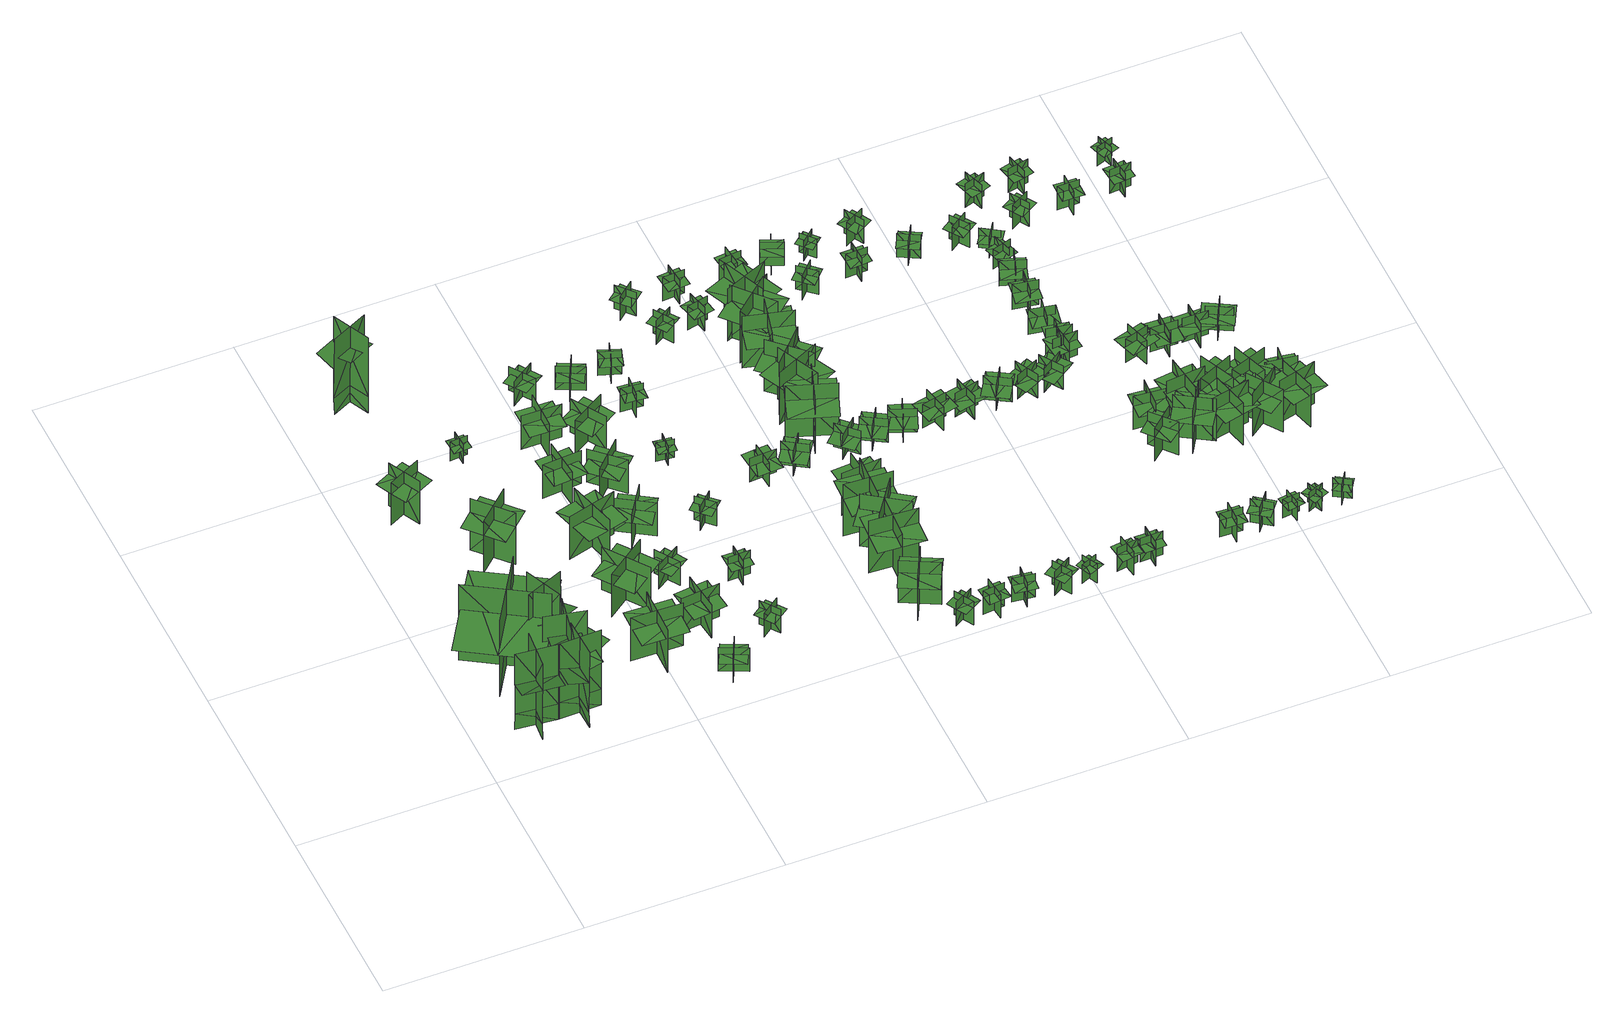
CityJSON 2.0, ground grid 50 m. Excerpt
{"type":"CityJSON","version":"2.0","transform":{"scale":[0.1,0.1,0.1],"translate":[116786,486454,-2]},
"CityObjects":{
"tree1":{"type":"SolitaryVegetationObject","geometry":[{"type":"MultiSurface","lod":"1","boundaries":[[[0,1,2]],[[0,2,3]],[[4,5,6]],[[4,6,7]],[[8,9,5]],[[8,5,4]],[[10,11,1]],[[10,1,0]],[[12,13,14]],[[12,14,15]],[[16,17,18]],[[16,18,19]]]}]},
"tree2":{"type":"SolitaryVegetationObject","geometry":[{"type":"MultiSurface","lod":"1","boundaries":[[[20,21,22]],[[20,22,23]],[[24,25,26]],[[24,26,27]],[[28,29,30]],[[28,30,31]],[[28,31,32]],[[28,32,33]]]}]},
"tree3":{"type":"SolitaryVegetationObject","geometry":[{"type":"MultiSurface","lod":"1","boundaries":[[[34,35,36]],[[34,36,37]],[[38,39,40]],[[38,40,41]],[[42,43,39]],[[42,39,38]],[[44,45,35]],[[44,35,34]],[[46,47,48]],[[46,48,49]],[[50,51,52]],[[50,52,53]]]}]},
"tree4":{"type":"SolitaryVegetationObject","geometry":[{"type":"MultiSurface","lod":"1","boundaries":[[[54,55,56]],[[54,56,57]],[[58,59,60]],[[58,60,61]],[[62,63,59]],[[62,59,58]],[[64,65,55]],[[64,55,54]],[[66,67,68]],[[66,68,69]],[[70,71,72]],[[70,72,73]]]}]},
"tree5":{"type":"SolitaryVegetationObject","geometry":[{"type":"MultiSurface","lod":"1","boundaries":[[[74,75,76]],[[74,76,77]],[[78,79,80]],[[78,80,81]],[[82,83,79]],[[82,79,78]],[[84,85,75]],[[84,75,74]],[[86,87,88]],[[86,88,89]],[[90,91,92]],[[90,92,93]]]}]},
"tree6":{"type":"SolitaryVegetationObject","geometry":[{"type":"MultiSurface","lod":"1","boundaries":[[[94,95,96]],[[94,96,97]],[[98,99,100]],[[98,100,101]],[[102,103,104]],[[102,104,105]],[[102,105,106]],[[102,106,107]]]}]},
"tree7":{"type":"SolitaryVegetationObject","geometry":[{"type":"MultiSurface","lod":"1","boundaries":[[[108,109,110]],[[108,110,111]],[[112,113,114]],[[112,114,115]],[[116,117,118]],[[116,118,119]],[[116,119,120]],[[116,120,121]]]}]},
"tree8":{"type":"SolitaryVegetationObject","geometry":[{"type":"MultiSurface","lod":"1","boundaries":[[[122,123,124]],[[122,124,125]],[[126,127,128]],[[126,128,129]],[[130,131,132]],[[130,132,133]],[[130,133,134]],[[130,134,135]]]}]},
"tree9":{"type":"SolitaryVegetationObject","geometry":[{"type":"MultiSurface","lod":"1","boundaries":[[[136,137,138]],[[136,138,139]],[[140,141,142]],[[140,142,143]],[[144,145,141]],[[144,141,140]],[[146,147,137]],[[146,137,136]],[[148,149,150]],[[148,150,151]],[[152,153,154]],[[152,154,155]]]}]},
"tree10":{"type":"SolitaryVegetationObject","geometry":[{"type":"MultiSurface","lod":"1","boundaries":[[[156,157,158]],[[156,158,159]],[[160,161,162]],[[160,162,163]],[[164,165,166]],[[164,166,167]],[[164,167,168]],[[164,168,169]]]}]},
"tree11":{"type":"SolitaryVegetationObject","geometry":[{"type":"MultiSurface","lod":"1","boundaries":[[[170,171,172]],[[170,172,173]],[[174,175,176]],[[174,176,177]],[[178,179,180]],[[178,180,181]],[[178,181,182]],[[178,182,183]]]}]},
"tree12":{"type":"SolitaryVegetationObject","geometry":[{"type":"MultiSurface","lod":"1","boundaries":[[[184,185,186]],[[184,186,187]],[[188,189,190]],[[188,190,191]],[[192,193,194]],[[192,194,195]],[[192,195,196]],[[192,196,197]]]}]},
"tree13":{"type":"SolitaryVegetationObject","geometry":[{"type":"MultiSurface","lod":"1","boundaries":[[[198,199,200]],[[198,200,201]],[[202,203,204]],[[202,204,205]],[[206,207,208]],[[206,208,209]],[[206,209,210]],[[206,210,211]]]}]},
"tree14":{"type":"SolitaryVegetationObject","geometry":[{"type":"MultiSurface","lod":"1","boundaries":[[[212,213,214]],[[212,214,215]],[[216,217,218]],[[216,218,219]],[[220,221,222]],[[220,222,223]],[[220,223,224]],[[220,224,225]]]}]},
"tree15":{"type":"SolitaryVegetationObject","geometry":[{"type":"MultiSurface","lod":"1","boundaries":[[[226,227,228]],[[226,228,229]],[[230,231,232]],[[230,232,233]],[[234,235,236]],[[234,236,237]],[[234,237,238]],[[234,238,239]]]}]},
"tree16":{"type":"SolitaryVegetationObject","geometry":[{"type":"MultiSurface","lod":"1","boundaries":[[[240,241,242]],[[240,242,243]],[[244,245,246]],[[244,246,247]],[[248,249,250]],[[248,250,251]],[[248,251,252]],[[248,252,253]]]}]},
"tree17":{"type":"SolitaryVegetationObject","geometry":[{"type":"MultiSurface","lod":"1","boundaries":[[[254,255,256]],[[254,256,257]],[[258,259,260]],[[258,260,261]],[[262,263,264]],[[262,264,265]],[[262,265,266]],[[262,266,267]]]}]},
"tree18":{"type":"SolitaryVegetationObject","geometry":[{"type":"MultiSurface","lod":"1","boundaries":[[[268,269,270]],[[268,270,271]],[[272,273,274]],[[272,274,275]],[[276,277,278]],[[276,278,279]],[[276,279,280]],[[276,280,281]]]}]},
"tree19":{"type":"SolitaryVegetationObject","geometry":[{"type":"MultiSurface","lod":"1","boundaries":[[[282,283,284]],[[282,284,285]],[[286,287,288]],[[286,288,289]],[[290,291,292]],[[290,292,293]],[[290,293,294]],[[290,294,295]]]}]},
"tree20":{"type":"SolitaryVegetationObject","geometry":[{"type":"MultiSurface","lod":"1","boundaries":[[[296,297,298]],[[296,298,299]],[[300,301,302]],[[300,302,303]],[[304,305,306]],[[304,306,307]],[[304,307,308]],[[304,308,309]]]}]},
"tree21":{"type":"SolitaryVegetationObject","geometry":[{"type":"MultiSurface","lod":"1","boundaries":[[[310,311,312]],[[310,312,313]],[[314,315,316]],[[314,316,317]],[[318,319,320]],[[318,320,321]],[[318,321,322]],[[318,322,323]]]}]},
"tree22":{"type":"SolitaryVegetationObject","geometry":[{"type":"MultiSurface","lod":"1","boundaries":[[[324,325,326]],[[324,326,327]],[[328,329,330]],[[328,330,331]],[[332,333,334]],[[332,334,335]],[[332,335,336]],[[332,336,337]]]}]},
"tree23":{"type":"SolitaryVegetationObject","geometry":[{"type":"MultiSurface","lod":"1","boundaries":[[[338,339,340]],[[338,340,341]],[[342,343,344]],[[342,344,345]],[[346,347,348]],[[346,348,349]],[[346,349,350]],[[346,350,351]]]}]},
"tree24":{"type":"SolitaryVegetationObject","geometry":[{"type":"MultiSurface","lod":"1","boundaries":[[[352,353,354]],[[352,354,355]],[[356,357,358]],[[356,358,359]],[[360,361,362]],[[360,362,363]],[[360,363,364]],[[360,364,365]]]}]},
"tree25":{"type":"SolitaryVegetationObject","geometry":[{"type":"MultiSurface","lod":"1","boundaries":[[[366,367,368]],[[366,368,369]],[[370,371,372]],[[370,372,373]],[[374,375,376]],[[374,376,377]],[[374,377,378]],[[374,378,379]]]}]},
"tree26":{"type":"SolitaryVegetationObject","geometry":[{"type":"MultiSurface","lod":"1","boundaries":[[[380,381,382]],[[380,382,383]],[[384,385,386]],[[384,386,387]],[[388,389,390]],[[388,390,391]],[[388,391,392]],[[388,392,393]]]}]},
"tree27":{"type":"SolitaryVegetationObject","geometry":[{"type":"MultiSurface","lod":"1","boundaries":[[[394,395,396]],[[394,396,397]],[[398,399,400]],[[398,400,401]],[[402,403,404]],[[402,404,405]],[[402,405,406]],[[402,406,407]]]}]},
"tree28":{"type":"SolitaryVegetationObject","geometry":[{"type":"MultiSurface","lod":"1","boundaries":[[[408,409,410]],[[408,410,411]],[[412,413,414]],[[412,414,415]],[[416,417,418]],[[416,418,419]],[[416,419,420]],[[416,420,421]]]}]},
"tree29":{"type":"SolitaryVegetationObject","geometry":[{"type":"MultiSurface","lod":"1","boundaries":[[[422,423,424]],[[422,424,425]],[[426,427,428]],[[426,428,429]],[[430,431,432]],[[430,432,433]],[[430,433,434]],[[430,434,435]]]}]},
"tree30":{"type":"SolitaryVegetationObject","geometry":[{"type":"MultiSurface","lod":"1","boundaries":[[[436,437,438]],[[436,438,439]],[[440,441,442]],[[440,442,443]],[[444,445,446]],[[444,446,447]],[[444,447,448]],[[444,448,449]]]}]},
"tree31":{"type":"SolitaryVegetationObject","geometry":[{"type":"MultiSurface","lod":"1","boundaries":[[[450,451,452]],[[450,452,453]],[[454,455,456]],[[454,456,457]],[[458,459,460]],[[458,460,461]],[[458,461,462]],[[458,462,463]]]}]},
"tree32":{"type":"SolitaryVegetationObject","geometry":[{"type":"MultiSurface","lod":"1","boundaries":[[[464,465,466]],[[464,466,467]],[[468,469,470]],[[468,470,471]],[[472,473,474]],[[472,474,475]],[[472,475,476]],[[472,476,477]]]}]},
"tree33":{"type":"SolitaryVegetationObject","geometry":[{"type":"MultiSurface","lod":"1","boundaries":[[[478,479,480]],[[478,480,481]],[[482,483,484]],[[482,484,485]],[[486,487,488]],[[486,488,489]],[[486,489,490]],[[486,490,491]]]}]},
"tree34":{"type":"SolitaryVegetationObject","geometry":[{"type":"MultiSurface","lod":"1","boundaries":[[[492,493,494]],[[492,494,495]],[[496,497,498]],[[496,498,499]],[[500,501,502]],[[500,502,503]],[[500,503,504]],[[500,504,505]]]}]},
"tree35":{"type":"SolitaryVegetationObject","geometry":[{"type":"MultiSurface","lod":"1","boundaries":[[[506,507,508]],[[506,508,509]],[[510,511,512]],[[510,512,513]],[[514,515,516]],[[514,516,517]],[[514,517,518]],[[514,518,519]]]}]},
"tree36":{"type":"SolitaryVegetationObject","geometry":[{"type":"MultiSurface","lod":"1","boundaries":[[[520,521,522]],[[520,522,523]],[[524,525,526]],[[524,526,527]],[[528,529,530]],[[528,530,531]],[[528,531,532]],[[528,532,533]]]}]},
"tree37":{"type":"SolitaryVegetationObject","geometry":[{"type":"MultiSurface","lod":"1","boundaries":[[[534,535,536]],[[534,536,537]],[[538,539,540]],[[538,540,541]],[[542,543,544]],[[542,544,545]],[[542,545,546]],[[542,546,547]]]}]},
"tree38":{"type":"SolitaryVegetationObject","geometry":[{"type":"MultiSurface","lod":"1","boundaries":[[[548,549,550]],[[548,550,551]],[[552,553,554]],[[552,554,555]],[[556,557,558]],[[556,558,559]],[[556,559,560]],[[556,560,561]]]}]},
"tree39":{"type":"SolitaryVegetationObject","geometry":[{"type":"MultiSurface","lod":"1","boundaries":[[[562,563,564]],[[562,564,565]],[[566,567,568]],[[566,568,569]],[[570,571,572]],[[570,572,573]],[[570,573,574]],[[570,574,575]]]}]},
"tree40":{"type":"SolitaryVegetationObject","geometry":[{"type":"MultiSurface","lod":"1","boundaries":[[[576,577,578]],[[576,578,579]],[[580,581,582]],[[580,582,583]],[[584,585,586]],[[584,586,587]],[[584,587,588]],[[584,588,589]]]}]},
"tree41":{"type":"SolitaryVegetationObject","geometry":[{"type":"MultiSurface","lod":"1","boundaries":[[[590,591,592]],[[590,592,593]],[[594,595,596]],[[594,596,597]],[[598,599,600]],[[598,600,601]],[[598,601,602]],[[598,602,603]]]}]},
"tree42":{"type":"SolitaryVegetationObject","geometry":[{"type":"MultiSurface","lod":"1","boundaries":[[[604,605,606]],[[604,606,607]],[[608,609,610]],[[608,610,611]],[[612,613,614]],[[612,614,615]],[[612,615,616]],[[612,616,617]]]}]},
"tree43":{"type":"SolitaryVegetationObject","geometry":[{"type":"MultiSurface","lod":"1","boundaries":[[[618,619,620]],[[618,620,621]],[[622,623,624]],[[622,624,625]],[[626,627,628]],[[626,628,629]],[[626,629,630]],[[626,630,631]]]}]},
"tree44":{"type":"SolitaryVegetationObject","geometry":[{"type":"MultiSurface","lod":"1","boundaries":[[[632,633,634]],[[632,634,635]],[[636,637,638]],[[636,638,639]],[[640,641,642]],[[640,642,643]],[[640,643,644]],[[640,644,645]]]}]},
"tree45":{"type":"SolitaryVegetationObject","geometry":[{"type":"MultiSurface","lod":"1","boundaries":[[[646,647,648]],[[646,648,649]],[[650,651,652]],[[650,652,653]],[[654,655,656]],[[654,656,657]],[[654,657,658]],[[654,658,659]]]}]},
"tree46":{"type":"SolitaryVegetationObject","geometry":[{"type":"MultiSurface","lod":"1","boundaries":[[[660,661,662]],[[660,662,663]],[[664,665,666]],[[664,666,667]],[[668,669,670]],[[668,670,671]],[[668,671,672]],[[668,672,673]]]}]},
"tree47":{"type":"SolitaryVegetationObject","geometry":[{"type":"MultiSurface","lod":"1","boundaries":[[[674,675,676]],[[674,676,677]],[[678,679,680]],[[678,680,681]],[[682,683,684]],[[682,684,685]],[[682,685,686]],[[682,686,687]]]}]},
"tree48":{"type":"SolitaryVegetationObject","geometry":[{"type":"MultiSurface","lod":"1","boundaries":[[[688,689,690]],[[688,690,691]],[[692,693,694]],[[692,694,695]],[[696,697,698]],[[696,698,699]],[[696,699,700]],[[696,700,701]]]}]},
"tree49":{"type":"SolitaryVegetationObject","geometry":[{"type":"MultiSurface","lod":"1","boundaries":[[[702,703,704]],[[702,704,705]],[[706,707,708]],[[706,708,709]],[[710,711,712]],[[710,712,713]],[[710,713,714]],[[710,714,715]]]}]},
"tree50":{"type":"SolitaryVegetationObject","geometry":[{"type":"MultiSurface","lod":"1","boundaries":[[[716,717,718]],[[716,718,719]],[[720,721,722]],[[720,722,723]],[[724,725,726]],[[724,726,727]],[[724,727,728]],[[724,728,729]]]}]},
"tree51":{"type":"SolitaryVegetationObject","geometry":[{"type":"MultiSurface","lod":"1","boundaries":[[[730,731,732]],[[730,732,733]],[[734,735,736]],[[734,736,737]],[[738,739,740]],[[738,740,741]],[[738,741,742]],[[738,742,743]]]}]},
"tree52":{"type":"SolitaryVegetationObject","geometry":[{"type":"MultiSurface","lod":"1","boundaries":[[[744,745,746]],[[744,746,747]],[[748,749,750]],[[748,750,751]],[[752,753,754]],[[752,754,755]],[[752,755,756]],[[752,756,757]]]}]},
"tree53":{"type":"SolitaryVegetationObject","geometry":[{"type":"MultiSurface","lod":"1","boundaries":[[[758,759,760]],[[758,760,761]],[[762,763,764]],[[762,764,765]],[[766,767,768]],[[766,768,769]],[[766,769,770]],[[766,770,771]]]}]},
"tree54":{"type":"SolitaryVegetationObject","geometry":[{"type":"MultiSurface","lod":"1","boundaries":[[[772,773,774]],[[772,774,775]],[[776,777,778]],[[776,778,779]],[[780,781,782]],[[780,782,783]],[[780,783,784]],[[780,784,785]]]}]},
"tree55":{"type":"SolitaryVegetationObject","geometry":[{"type":"MultiSurface","lod":"1","boundaries":[[[786,787,788]],[[786,788,789]],[[790,791,792]],[[790,792,793]],[[794,795,796]],[[794,796,797]],[[794,797,798]],[[794,798,799]]]}]},
"tree56":{"type":"SolitaryVegetationObject","geometry":[{"type":"MultiSurface","lod":"1","boundaries":[[[800,801,802]],[[800,802,803]],[[804,805,806]],[[804,806,807]],[[808,809,810]],[[808,810,811]],[[808,811,812]],[[808,812,813]]]}]},
"tree57":{"type":"SolitaryVegetationObject","geometry":[{"type":"MultiSurface","lod":"1","boundaries":[[[814,815,816]],[[814,816,817]],[[818,819,820]],[[818,820,821]],[[822,823,824]],[[822,824,825]],[[822,825,826]],[[822,826,827]]]}]},
"tree58":{"type":"SolitaryVegetationObject","geometry":[{"type":"MultiSurface","lod":"1","boundaries":[[[828,829,830]],[[828,830,831]],[[832,833,834]],[[832,834,835]],[[836,837,838]],[[836,838,839]],[[836,839,840]],[[836,840,841]]]}]},
"tree59":{"type":"SolitaryVegetationObject","geometry":[{"type":"MultiSurface","lod":"1","boundaries":[[[842,843,844]],[[842,844,845]],[[846,847,848]],[[846,848,849]],[[850,851,852]],[[850,852,853]],[[850,853,854]],[[850,854,855]]]}]},
"tree60":{"type":"SolitaryVegetationObject","geometry":[{"type":"MultiSurface","lod":"1","boundaries":[[[856,857,858]],[[856,858,859]],[[860,861,862]],[[860,862,863]],[[864,865,866]],[[864,866,867]],[[864,867,868]],[[864,868,869]]]}]},
"tree61":{"type":"SolitaryVegetationObject","geometry":[{"type":"MultiSurface","lod":"1","boundaries":[[[870,871,872]],[[870,872,873]],[[874,875,876]],[[874,876,877]],[[878,879,880]],[[878,880,881]],[[878,881,882]],[[878,882,883]]]}]},
"tree62":{"type":"SolitaryVegetationObject","geometry":[{"type":"MultiSurface","lod":"1","boundaries":[[[884,885,886]],[[884,886,887]],[[888,889,890]],[[888,890,891]],[[892,893,894]],[[892,894,895]],[[892,895,896]],[[892,896,897]]]}]},
"tree63":{"type":"SolitaryVegetationObject","geometry":[{"type":"MultiSurface","lod":"1","boundaries":[[[898,899,900]],[[898,900,901]],[[902,903,904]],[[902,904,905]],[[906,907,908]],[[906,908,909]],[[906,909,910]],[[906,910,911]]]}]},
"tree64":{"type":"SolitaryVegetationObject","geometry":[{"type":"MultiSurface","lod":"1","boundaries":[[[912,913,914]],[[912,914,915]],[[916,917,918]],[[916,918,919]],[[920,921,922]],[[920,922,923]],[[920,923,924]],[[920,924,925]]]}]},
"tree65":{"type":"SolitaryVegetationObject","geometry":[{"type":"MultiSurface","lod":"1","boundaries":[[[926,927,928]],[[926,928,929]],[[930,931,932]],[[930,932,933]],[[934,935,936]],[[934,936,937]],[[934,937,938]],[[934,938,939]]]}]},
"tree66":{"type":"SolitaryVegetationObject","geometry":[{"type":"MultiSurface","lod":"1","boundaries":[[[940,941,942]],[[940,942,943]],[[944,945,946]],[[944,946,947]],[[948,949,950]],[[948,950,951]],[[948,951,952]],[[948,952,953]]]}]},
"tree67":{"type":"SolitaryVegetationObject","geometry":[{"type":"MultiSurface","lod":"1","boundaries":[[[954,955,956]],[[954,956,957]],[[958,959,960]],[[958,960,961]],[[962,963,964]],[[962,964,965]],[[962,965,966]],[[962,966,967]]]}]},
"tree68":{"type":"SolitaryVegetationObject","geometry":[{"type":"MultiSurface","lod":"1","boundaries":[[[968,969,970]],[[968,970,971]],[[972,973,974]],[[972,974,975]],[[976,977,978]],[[976,978,979]],[[976,979,980]],[[976,980,981]]]}]},
"tree69":{"type":"SolitaryVegetationObject","geometry":[{"type":"MultiSurface","lod":"1","boundaries":[[[982,983,984]],[[982,984,985]],[[986,987,988]],[[986,988,989]],[[990,991,992]],[[990,992,993]],[[990,993,994]],[[990,994,995]]]}]},
"tree70":{"type":"SolitaryVegetationObject","geometry":[{"type":"MultiSurface","lod":"1","boundaries":[[[996,997,998]],[[996,998,999]],[[1000,1001,1002]],[[1000,1002,1003]],[[1004,1005,1006]],[[1004,1006,1007]],[[1004,1007,1008]],[[1004,1008,1009]]]}]},
"tree71":{"type":"SolitaryVegetationObject","geometry":[{"type":"MultiSurface","lod":"1","boundaries":[[[1010,1011,1012]],[[1010,1012,1013]],[[1014,1015,1016]],[[1014,1016,1017]],[[1018,1019,1020]],[[1018,1020,1021]],[[1018,1021,1022]],[[1018,1022,1023]]]}]},
"tree72":{"type":"SolitaryVegetationObject","geometry":[{"type":"MultiSurface","lod":"1","boundaries":[[[1024,1025,1026]],[[1024,1026,1027]],[[1028,1029,1030]],[[1028,1030,1031]],[[1032,1033,1034]],[[1032,1034,1035]],[[1032,1035,1036]],[[1032,1036,1037]]]}]},
"tree73":{"type":"SolitaryVegetationObject","geometry":[{"type":"MultiSurface","lod":"1","boundaries":[[[1038,1039,1040]],[[1038,1040,1041]],[[1042,1043,1044]],[[1042,1044,1045]],[[1046,1047,1048]],[[1046,1048,1049]],[[1046,1049,1050]],[[1046,1050,1051]]]}]},
"tree74":{"type":"SolitaryVegetationObject","geometry":[{"type":"MultiSurface","lod":"1","boundaries":[[[1052,1053,1054]],[[1052,1054,1055]],[[1056,1057,1058]],[[1056,1058,1059]],[[1060,1061,1062]],[[1060,1062,1063]],[[1060,1063,1064]],[[1060,1064,1065]]]}]},
"tree75":{"type":"SolitaryVegetationObject","geometry":[{"type":"MultiSurface","lod":"1","boundaries":[[[1066,1067,1068]],[[1066,1068,1069]],[[1070,1071,1072]],[[1070,1072,1073]],[[1074,1075,1076]],[[1074,1076,1077]],[[1074,1077,1078]],[[1074,1078,1079]]]}]},
"tree76":{"type":"SolitaryVegetationObject","geometry":[{"type":"MultiSurface","lod":"1","boundaries":[[[1080,1081,1082]],[[1080,1082,1083]],[[1084,1085,1086]],[[1084,1086,1087]],[[1088,1089,1090]],[[1088,1090,1091]],[[1088,1091,1092]],[[1088,1092,1093]]]}]},
"tree77":{"type":"SolitaryVegetationObject","geometry":[{"type":"MultiSurface","lod":"1","boundaries":[[[1094,1095,1096]],[[1094,1096,1097]],[[1098,1099,1100]],[[1098,1100,1101]],[[1102,1103,1104]],[[1102,1104,1105]],[[1102,1105,1106]],[[1102,1106,1107]]]}]},
"tree78":{"type":"SolitaryVegetationObject","geometry":[{"type":"MultiSurface","lod":"1","boundaries":[[[1108,1109,1110]],[[1108,1110,1111]],[[1112,1113,1114]],[[1112,1114,1115]],[[1116,1117,1118]],[[1116,1118,1119]],[[1116,1119,1120]],[[1116,1120,1121]]]}]},
"tree79":{"type":"SolitaryVegetationObject","geometry":[{"type":"MultiSurface","lod":"1","boundaries":[[[1122,1123,1124]],[[1122,1124,1125]],[[1126,1127,1128]],[[1126,1128,1129]],[[1130,1131,1132]],[[1130,1132,1133]],[[1130,1133,1134]],[[1130,1134,1135]]]}]},
"tree80":{"type":"SolitaryVegetationObject","geometry":[{"type":"MultiSurface","lod":"1","boundaries":[[[1136,1137,1138]],[[1136,1138,1139]],[[1140,1141,1142]],[[1140,1142,1143]],[[1144,1145,1146]],[[1144,1146,1147]],[[1144,1147,1148]],[[1144,1148,1149]]]}]},
"tree81":{"type":"SolitaryVegetationObject","geometry":[{"type":"MultiSurface","lod":"1","boundaries":[[[1150,1151,1152]],[[1150,1152,1153]],[[1154,1155,1156]],[[1154,1156,1157]],[[1158,1159,1160]],[[1158,1160,1161]],[[1158,1161,1162]],[[1158,1162,1163]]]}]},
"tree82":{"type":"SolitaryVegetationObject","geometry":[{"type":"MultiSurface","lod":"1","boundaries":[[[1164,1165,1166]],[[1164,1166,1167]],[[1168,1169,1170]],[[1168,1170,1171]],[[1172,1173,1174]],[[1172,1174,1175]],[[1172,1175,1176]],[[1172,1176,1177]]]}]},
"tree83":{"type":"SolitaryVegetationObject","geometry":[{"type":"MultiSurface","lod":"1","boundaries":[[[1178,1179,1180]],[[1178,1180,1181]],[[1182,1183,1184]],[[1182,1184,1185]],[[1186,1187,1188]],[[1186,1188,1189]],[[1186,1189,1190]],[[1186,1190,1191]]]}]},
"tree84":{"type":"SolitaryVegetationObject","geometry":[{"type":"MultiSurface","lod":"1","boundaries":[[[1192,1193,1194]],[[1192,1194,1195]],[[1196,1197,1198]],[[1196,1198,1199]],[[1200,1201,1202]],[[1200,1202,1203]],[[1200,1203,1204]],[[1200,1204,1205]]]}]},
"tree85":{"type":"SolitaryVegetationObject","geometry":[{"type":"MultiSurface","lod":"1","boundaries":[[[1206,1207,1208]],[[1206,1208,1209]],[[1210,1211,1212]],[[1210,1212,1213]],[[1214,1215,1216]],[[1214,1216,1217]],[[1214,1217,1218]],[[1214,1218,1219]]]}]},
"tree86":{"type":"SolitaryVegetationObject","geometry":[{"type":"MultiSurface","lod":"1","boundaries":[[[1220,1221,1222]],[[1220,1222,1223]],[[1224,1225,1226]],[[1224,1226,1227]],[[1228,1229,1230]],[[1228,1230,1231]],[[1228,1231,1232]],[[1228,1232,1233]]]}]},
"tree87":{"type":"SolitaryVegetationObject","geometry":[{"type":"MultiSurface","lod":"1","boundaries":[[[1234,1235,1236]],[[1234,1236,1237]],[[1238,1239,1240]],[[1238,1240,1241]],[[1242,1243,1244]],[[1242,1244,1245]],[[1242,1245,1246]],[[1242,1246,1247]]]}]},
"tree88":{"type":"SolitaryVegetationObject","geometry":[{"type":"MultiSurface","lod":"1","boundaries":[[[1248,1249,1250]],[[1248,1250,1251]],[[1252,1253,1254]],[[1252,1254,1255]],[[1256,1257,1258]],[[1256,1258,1259]],[[1256,1259,1260]],[[1256,1260,1261]]]}]},
"tree89":{"type":"SolitaryVegetationObject","geometry":[{"type":"MultiSurface","lod":"1","boundaries":[[[1262,1263,1264]],[[1262,1264,1265]],[[1266,1267,1268]],[[1266,1268,1269]],[[1270,1271,1272]],[[1270,1272,1273]],[[1270,1273,1274]],[[1270,1274,1275]]]}]},
"tree90":{"type":"SolitaryVegetationObject","geometry":[{"type":"MultiSurface","lod":"1","boundaries":[[[1276,1277,1278]],[[1276,1278,1279]],[[1280,1281,1282]],[[1280,1282,1283]],[[1284,1285,1286]],[[1284,1286,1287]],[[1284,1287,1288]],[[1284,1288,1289]]]}]},
"tree91":{"type":"SolitaryVegetationObject","geometry":[{"type":"MultiSurface","lod":"1","boundaries":[[[1290,1291,1292]],[[1290,1292,1293]],[[1294,1295,1296]],[[1294,1296,1297]],[[1298,1299,1300]],[[1298,1300,1301]],[[1298,1301,1302]],[[1298,1302,1303]]]}]},
"tree92":{"type":"SolitaryVegetationObject","geometry":[{"type":"MultiSurface","lod":"1","boundaries":[[[1304,1305,1306]],[[1304,1306,1307]],[[1308,1309,1310]],[[1308,1310,1311]],[[1312,1313,1314]],[[1312,1314,1315]],[[1312,1315,1316]],[[1312,1316,1317]]]}]},
"tree93":{"type":"SolitaryVegetationObject","geometry":[{"type":"MultiSurface","lod":"1","boundaries":[[[1318,1319,1320]],[[1318,1320,1321]],[[1322,1323,1324]],[[1322,1324,1325]],[[1326,1327,1328]],[[1326,1328,1329]],[[1326,1329,1330]],[[1326,1330,1331]]]}]},
"tree94":{"type":"SolitaryVegetationObject","geometry":[{"type":"MultiSurface","lod":"1","boundaries":[[[1332,1333,1334]],[[1332,1334,1335]],[[1336,1337,1338]],[[1336,1338,1339]],[[1340,1341,1342]],[[1340,1342,1343]],[[1340,1343,1344]],[[1340,1344,1345]]]}]},
"tree95":{"type":"SolitaryVegetationObject","geometry":[{"type":"MultiSurface","lod":"1","boundaries":[[[1346,1347,1348]],[[1346,1348,1349]],[[1350,1351,1352]],[[1350,1352,1353]],[[1354,1355,1356]],[[1354,1356,1357]],[[1354,1357,1358]],[[1354,1358,1359]]]}]},
"tree96":{"type":"SolitaryVegetationObject","geometry":[{"type":"MultiSurface","lod":"1","boundaries":[[[1360,1361,1362]],[[1360,1362,1363]],[[1364,1365,1366]],[[1364,1366,1367]],[[1368,1369,1370]],[[1368,1370,1371]],[[1368,1371,1372]],[[1368,1372,1373]]]}]},
"tree97":{"type":"SolitaryVegetationObject","geometry":[{"type":"MultiSurface","lod":"1","boundaries":[[[1374,1375,1376]],[[1374,1376,1377]],[[1378,1379,1380]],[[1378,1380,1381]],[[1382,1383,1384]],[[1382,1384,1385]],[[1382,1385,1386]],[[1382,1386,1387]]]}]},
"tree98":{"type":"SolitaryVegetationObject","geometry":[{"type":"MultiSurface","lod":"1","boundaries":[[[1388,1389,1390]],[[1388,1390,1391]],[[1392,1393,1394]],[[1392,1394,1395]],[[1396,1397,1398]],[[1396,1398,1399]],[[1396,1399,1400]],[[1396,1400,1401]]]}]},
"tree99":{"type":"SolitaryVegetationObject","geometry":[{"type":"MultiSurface","lod":"1","boundaries":[[[1402,1403,1404]],[[1402,1404,1405]],[[1406,1407,1408]],[[1406,1408,1409]],[[1410,1411,1412]],[[1410,1412,1413]],[[1410,1413,1414]],[[1410,1414,1415]]]}]},
"tree100":{"type":"SolitaryVegetationObject","geometry":[{"type":"MultiSurface","lod":"1","boundaries":[[[1416,1417,1418]],[[1416,1418,1419]],[[1420,1421,1422]],[[1420,1422,1423]],[[1424,1425,1426]],[[1424,1426,1427]],[[1424,1427,1428]],[[1424,1428,1429]]]}]},
"tree101":{"type":"SolitaryVegetationObject","geometry":[{"type":"MultiSurface","lod":"1","boundaries":[[[1430,1431,1432]],[[1430,1432,1433]],[[1434,1435,1436]],[[1434,1436,1437]],[[1438,1439,1440]],[[1438,1440,1441]],[[1438,1441,1442]],[[1438,1442,1443]]]}]},
"tree102":{"type":"SolitaryVegetationObject","geometry":[{"type":"MultiSurface","lod":"1","boundaries":[[[1444,1445,1446]],[[1444,1446,1447]],[[1448,1449,1450]],[[1448,1450,1451]],[[1452,1453,1454]],[[1452,1454,1455]],[[1452,1455,1456]],[[1452,1456,1457]]]}]}
},
"vertices":[
[206,121,67],[103,131,67],[103,132,261],[206,123,261],[157,181,67],[147,78,67],[148,78,261],[158,181,261],[158,181,15],[148,78,15],[206,122,15],[103,132,15],[206,122,162],[103,132,162],[98,79,180],[201,69,180],[117,130,192],[195,124,192],[198,163,203],[121,170,203],
[256,273,14],[256,273,262],[74,386,262],[74,386,14],[114,243,14],[114,243,262],[223,418,262],[223,418,14],[98,216,181],[189,159,181],[324,377,181],[233,434,181],[142,490,181],[7,272,181],
[259,69,68],[257,172,68],[259,172,262],[261,69,262],[314,125,68],[210,123,68],[210,122,262],[314,124,262],[314,124,16],[210,122,16],[261,69,16],[259,172,16],[260,69,163],[258,172,163],[206,171,181],[208,68,181],[259,158,193],[261,80,193],[300,81,204],[298,159,204],
[208,215,68],[309,194,68],[309,192,263],[208,214,263],[250,149,68],[272,251,68],[271,251,263],[250,150,263],[250,150,17],[271,251,17],[208,214,17],[309,192,17],[208,214,163],[309,193,163],[320,245,182],[219,266,182],[295,196,194],[219,211,194],[211,173,204],[287,157,204],
[303,329,68],[207,290,68],[206,291,263],[302,331,263],[231,360,68],[270,264,68],[271,264,263],[231,360,263],[231,360,17],[271,264,17],[302,331,17],[206,291,17],[302,330,163],[207,291,163],[227,242,182],[323,282,182],[220,296,194],[291,326,194],[276,363,204],[205,332,204],
[341,287,16],[341,287,156],[235,231,156],[235,231,16],[316,210,16],[316,210,156],[262,312,156],[262,312,16],[324,194,110],[377,222,110],[310,350,110],[257,322,110],[203,293,110],[271,166,110],
[164,816,14],[123,898,14],[123,898,153],[164,816,153],[185,880,14],[103,838,14],[103,838,153],[185,880,153],[185,880,117],[165,919,117],[83,878,117],[103,838,117],[123,799,117],[205,840,117],
[319,692,13],[236,616,13],[236,616,183],[319,692,183],[237,695,13],[313,612,13],[313,612,183],[237,695,183],[237,695,138],[197,658,138],[273,575,138],[313,612,138],[353,648,138],[277,731,138],
[123,1212,65],[216,1257,65],[217,1255,260],[124,1210,260],[197,1186,66],[152,1279,66],[151,1278,260],[196,1185,260],[196,1185,14],[151,1278,14],[124,1210,14],[217,1255,14],[124,1211,160],[217,1256,160],[193,1303,179],[100,1258,179],[204,1250,191],[134,1215,191],[152,1180,201],[221,1215,201],
[496,163,10],[499,292,10],[499,292,150],[496,163,150],[562,228,10],[433,231,10],[433,231,150],[562,228,150],[557,228,111],[558,284,111],[439,287,111],[438,230,111],[437,174,111],[555,172,111],
[330,950,16],[328,994,16],[328,994,78],[330,950,78],[350,972,16],[306,969,16],[306,969,78],[350,972,78],[350,972,60],[349,994,60],[305,992,60],[306,969,60],[307,947,60],[351,950,60],
[540,361,9],[463,465,9],[463,465,149],[540,361,149],[553,452,9],[449,376,9],[449,376,149],[553,452,149],[549,449,110],[515,495,110],[420,424,110],[454,379,110],[487,333,110],[582,404,110],
[651,140,10],[620,76,10],[620,76,87],[651,140,87],[603,123,10],[668,92,10],[668,92,87],[603,123,87],[606,122,66],[592,93,66],[651,65,66],[665,93,66],[678,122,66],[619,150,66],
[433,579,12],[557,613,12],[557,613,151],[433,579,151],[513,534,12],[479,659,12],[479,659,151],[513,534,151],[512,539,112],[566,554,112],[535,669,112],[481,654,112],[426,639,112],[458,525,112],
[574,266,12],[673,277,12],[673,277,121],[574,266,121],[630,222,12],[619,322,12],[619,322,121],[630,222,121],[630,226,91],[673,231,91],[663,323,91],[619,318,91],[576,313,91],[586,221,91],
[553,789,11],[454,781,11],[454,781,120],[553,789,120],[498,835,11],[507,735,11],[507,735,120],[498,835,120],[498,831,90],[455,827,90],[463,735,90],[507,739,90],[550,743,90],[542,835,90],
[592,461,14],[630,401,14],[630,401,91],[592,461,91],[581,411,14],[642,449,14],[642,449,91],[581,411,91],[584,413,70],[601,386,70],[656,421,70],[639,448,70],[623,474,70],[567,439,70],
[631,638,11],[576,554,11],[576,554,120],[631,638,120],[561,622,11],[645,568,11],[645,568,120],[561,622,120],[564,620,90],[541,583,90],[618,533,90],[642,570,90],[665,607,90],[588,657,90],
[520,993,12],[519,893,12],[519,893,121],[520,993,121],[470,942,12],[570,941,12],[570,941,121],[470,942,121],[474,942,91],[473,898,91],[565,897,91],[566,941,91],[566,985,91],[474,986,91],
[781,175,11],[748,220,11],[748,220,88],[781,175,88],[787,212,11],[742,179,11],[742,179,88],[787,212,88],[787,212,67],[770,234,67],[726,202,67],[742,179,67],[758,157,67],[803,189,67],
[639,791,10],[569,719,10],[569,719,119],[639,791,119],[567,789,10],[639,719,10],[639,719,119],[567,789,119],[570,786,89],[539,755,89],[605,691,89],[636,722,89],[666,753,89],[601,818,89],
[519,1124,13],[560,1065,13],[560,1065,91],[519,1124,91],[510,1074,13],[569,1114,13],[569,1114,91],[510,1074,91],[513,1075,69],[530,1050,69],[585,1086,69],[567,1112,69],[549,1138,69],[495,1101,69],
[737,374,11],[792,375,11],[792,375,88],[737,374,88],[763,348,11],[762,403,11],[762,403,88],[763,348,88],[763,348,66],[791,349,66],[790,404,66],[762,403,66],[734,403,66],[735,348,66],
[648,865,10],[596,950,10],[596,950,119],[648,865,119],[664,934,10],[578,882,10],[578,882,119],[664,934,119],[661,932,88],[638,970,88],[559,922,88],[582,884,88],[605,847,88],[683,895,88],
[743,581,12],[782,542,12],[782,542,89],[743,581,89],[742,544,12],[781,583,12],[781,583,89],[742,544,89],[742,544,68],[762,525,68],[801,564,68],[781,583,68],[762,603,68],[723,564,68],
[665,1103,11],[633,1038,11],[633,1038,88],[665,1103,88],[617,1086,11],[681,1054,11],[681,1054,88],[617,1086,88],[619,1084,67],[606,1056,67],[664,1027,67],[678,1055,67],[692,1083,67],[633,1112,67],
[756,760,14],[761,804,14],[761,804,75],[756,760,75],[779,778,14],[735,783,14],[735,783,75],[779,778,75],[779,778,58],[781,800,58],[737,805,58],[735,783,58],[733,761,58],[777,756,58],
[780,957,12],[724,961,12],[724,961,88],[780,957,88],[756,985,12],[751,930,12],[751,930,88],[756,985,88],[756,985,67],[728,987,67],[724,932,67],[751,930,67],[779,928,67],[783,983,67],
[775,1070,12],[723,1087,12],[723,1087,89],[775,1070,89],[759,1103,12],[741,1051,12],[741,1051,89],[759,1103,89],[759,1103,67],[733,1112,67],[715,1059,67],[741,1051,67],[768,1042,67],[785,1094,67],
[905,636,16],[905,636,93],[972,641,93],[972,641,16],[935,670,16],[935,670,93],[940,606,93],[940,606,16],[934,680,68],[901,677,68],[908,597,68],[941,600,68],[974,602,68],[968,682,68],
[1125,169,19],[1080,80,19],[1080,80,158],[1125,169,158],[1062,149,19],[1150,104,19],[1150,104,158],[1062,149,158],[1062,149,119],[1039,104,119],[1128,59,119],[1150,104,119],[1173,148,119],[1084,193,119],
[1101,320,14],[1093,199,14],[1093,199,183],[1101,320,183],[1040,267,14],[1161,260,14],[1161,260,183],[1040,267,183],[1040,267,136],[1036,206,136],[1157,199,136],[1161,260,136],[1165,320,136],[1044,328,136],
[1165,68,15],[1193,20,15],[1193,20,92],[1165,68,92],[1155,32,15],[1203,60,15],[1203,60,92],[1155,32,92],[1155,32,70],[1169,8,70],[1217,36,70],[1203,60,70],[1190,84,70],[1142,56,70],
[1056,355,12],[1156,285,12],[1156,285,182],[1056,355,182],[1069,275,12],[1140,374,12],[1140,374,182],[1069,275,182],[1069,275,134],[1119,240,134],[1190,339,134],[1140,374,134],[1091,410,134],[1020,311,134],
[1048,623,15],[1048,623,92],[992,660,92],[992,660,15],[1003,615,15],[1003,615,92],[1039,668,92],[1039,668,15],[998,607,67],[1026,588,67],[1070,655,67],[1042,673,67],[1014,692,67],[970,625,67],
[1094,339,11],[1101,460,11],[1101,460,181],[1094,339,181],[1155,392,11],[1034,399,11],[1034,399,181],[1155,392,181],[1155,392,133],[1159,453,133],[1037,460,133],[1034,399,133],[1030,339,133],[1151,331,133],
[878,1224,13],[842,1266,13],[842,1266,90],[878,1224,90],[881,1260,13],[839,1225,13],[839,1225,90],[881,1260,90],[881,1260,68],[864,1282,68],[821,1246,68],[839,1225,68],[857,1204,68],[899,1239,68],
[1100,510,13],[1108,410,13],[1108,410,151],[1100,510,151],[1056,459,13],[1156,467,13],[1156,467,151],[1056,459,151],[1056,459,112],[1060,410,112],[1160,418,112],[1156,467,112],[1151,517,112],[1052,509,112],
[893,1160,11],[923,1113,11],[923,1113,88],[893,1160,88],[885,1124,11],[931,1153,11],[931,1153,88],[885,1124,88],[885,1124,67],[900,1100,67],[946,1130,67],[931,1153,67],[916,1177,67],[870,1147,67],
[1281,48,14],[1226,43,14],[1226,43,91],[1281,48,91],[1252,72,14],[1258,17,14],[1258,17,91],[1252,72,91],[1252,72,70],[1225,69,70],[1230,14,70],[1258,17,70],[1285,19,70],[1280,74,70],
[1078,661,14],[1118,776,14],[1118,776,183],[1078,661,183],[1151,696,14],[1036,735,14],[1036,735,183],[1151,696,183],[1151,696,135],[1171,754,135],[1056,793,136],[1036,735,136],[1016,678,136],[1131,639,135],
[1069,854,14],[1120,743,14],[1120,743,183],[1069,854,183],[1041,778,14],[1151,829,14],[1151,829,183],[1041,778,183],[1041,778,135],[1066,723,135],[1177,774,135],[1151,829,135],[1126,884,135],[1015,833,135],
[1002,1118,13],[990,1172,13],[990,1172,90],[1002,1118,90],[1022,1149,13],[968,1137,13],[968,1137,90],[1022,1149,90],[1022,1149,68],[1016,1176,68],[962,1164,68],[968,1137,68],[974,1110,68],[1028,1122,68],
[1172,617,15],[1172,617,92],[1125,664,92],[1125,664,15],[1127,618,15],[1127,618,92],[1173,663,92],[1173,663,15],[1120,610,67],[1144,587,67],[1200,644,67],[1177,667,67],[1153,691,67],[1096,634,67],
[1326,21,17],[1332,76,17],[1332,76,94],[1326,21,94],[1355,43,17],[1300,50,17],[1300,50,94],[1355,43,94],[1355,43,72],[1358,71,72],[1303,77,72],[1300,50,72],[1297,22,72],[1352,16,72],
[1052,891,11],[1140,807,11],[1140,807,180],[1052,891,180],[1053,810,11],[1137,898,11],[1137,898,180],[1053,810,180],[1053,810,133],[1097,768,133],[1181,856,133],[1137,898,133],[1093,940,133],[1009,852,133],
[984,1219,13],[980,1274,13],[980,1274,90],[984,1219,90],[1008,1247,13],[953,1243,13],[953,1243,90],[1008,1247,90],[1008,1247,68],[1006,1275,68],[951,1271,68],[953,1243,68],[955,1216,68],[1010,1219,68],
[1105,1020,10],[1076,902,10],[1076,902,180],[1105,1020,180],[1035,979,10],[1153,949,10],[1153,949,180],[1035,979,180],[1035,979,132],[1021,920,132],[1139,890,132],[1153,949,132],[1168,1008,132],[1050,1038,132],
[1129,1074,11],[1037,994,11],[1037,994,181],[1129,1074,181],[1048,1080,11],[1128,989,11],[1128,989,181],[1048,1080,181],[1048,1080,133],[1002,1040,133],[1082,948,133],[1128,989,133],[1174,1029,133],[1093,1120,133],
[1243,625,16],[1243,625,94],[1186,659,94],[1186,659,16],[1199,615,16],[1199,615,94],[1232,670,94],[1232,670,16],[1194,606,69],[1223,589,69],[1264,658,69],[1235,675,69],[1207,692,69],[1165,623,69],
[1038,1070,11],[1150,1117,11],[1150,1117,181],[1038,1070,181],[1112,1038,11],[1065,1151,11],[1065,1151,181],[1112,1038,181],[1112,1038,133],[1169,1062,133],[1121,1174,133],[1065,1151,133],[1009,1127,133],[1056,1015,133],
[1408,67,15],[1437,21,15],[1437,21,92],[1408,67,92],[1399,32,15],[1446,61,15],[1446,61,92],[1399,32,92],[1399,32,70],[1414,8,70],[1461,38,70],[1446,61,70],[1431,85,70],[1384,55,70],
[1318,631,15],[1318,631,92],[1255,654,92],[1255,654,15],[1276,613,15],[1276,613,92],[1299,673,92],[1299,673,15],[1273,604,67],[1304,592,67],[1332,667,67],[1301,679,67],[1270,690,67],[1241,616,67],
[1127,1129,13],[1174,1159,13],[1174,1159,90],[1127,1129,90],[1163,1121,13],[1133,1168,13],[1133,1168,90],[1163,1121,90],[1163,1121,69],[1186,1136,69],[1157,1183,69],[1133,1168,69],[1110,1153,69],[1140,1106,69],
[1150,1253,10],[1095,1247,10],[1095,1247,87],[1150,1253,87],[1122,1277,10],[1128,1222,10],[1128,1222,87],[1122,1277,87],[1122,1277,66],[1094,1274,66],[1100,1219,66],[1128,1222,66],[1155,1225,66],[1149,1280,66],
[1512,59,16],[1471,40,16],[1471,40,77],[1512,59,77],[1484,69,16],[1503,29,16],[1503,29,77],[1484,69,77],[1484,69,60],[1464,60,60],[1482,20,60],[1503,29,60],[1523,38,60],[1504,78,60],
[1360,674,17],[1360,674,95],[1374,609,95],[1374,609,17],[1397,649,17],[1397,649,95],[1334,635,95],[1334,635,17],[1407,651,70],[1400,684,70],[1321,667,70],[1328,634,70],[1335,601,70],[1414,618,70],
[1580,72,18],[1588,17,18],[1588,17,95],[1580,72,95],[1558,42,18],[1613,51,18],[1613,51,95],[1558,42,95],[1558,42,73],[1562,15,73],[1617,24,73],[1613,51,73],[1608,78,73],[1554,70,73],
[1234,1273,11],[1213,1222,11],[1213,1222,88],[1234,1273,88],[1200,1259,11],[1252,1238,11],[1252,1238,88],[1200,1259,88],[1200,1259,67],[1190,1233,67],[1241,1212,67],[1252,1238,67],[1262,1263,67],[1211,1284,67],
[1282,1160,13],[1245,1119,13],[1245,1119,90],[1282,1160,90],[1245,1158,13],[1287,1121,13],[1287,1121,90],[1245,1158,90],[1245,1158,69],[1227,1138,69],[1268,1101,69],[1287,1121,69],[1305,1142,69],[1264,1179,69],
[1453,613,17],[1453,613,94],[1438,678,94],[1438,678,17],[1415,638,17],[1415,638,94],[1478,653,94],[1478,653,17],[1405,636,69],[1413,603,69],[1491,621,69],[1484,654,69],[1476,686,69],[1398,668,69],
[1620,51,15],[1676,53,15],[1676,53,92],[1620,51,92],[1647,25,15],[1645,81,15],[1645,81,92],[1647,25,92],[1647,25,70],[1675,26,70],[1673,82,70],[1645,81,70],[1617,80,70],[1620,24,70],
[1300,1262,12],[1329,1229,12],[1329,1229,74],[1300,1262,74],[1298,1232,12],[1331,1262,12],[1331,1262,74],[1298,1232,74],[1298,1232,57],[1313,1216,57],[1346,1245,57],[1331,1262,57],[1316,1278,57],[1283,1249,57],
[1553,629,17],[1553,629,95],[1496,663,95],[1496,663,17],[1509,619,17],[1509,619,95],[1542,674,95],[1542,674,17],[1504,610,70],[1533,593,70],[1574,662,70],[1545,679,70],[1516,696,70],[1475,628,70],
[1393,1119,13],[1391,1175,13],[1391,1175,90],[1393,1119,90],[1418,1146,13],[1363,1144,13],[1363,1144,90],[1418,1146,90],[1418,1146,69],[1417,1174,69],[1362,1172,69],[1363,1144,69],[1364,1116,69],[1419,1119,69],
[1612,618,17],[1612,618,94],[1582,678,94],[1582,678,17],[1569,633,17],[1569,633,94],[1627,662,94],[1627,662,17],[1561,629,69],[1575,599,69],[1647,635,69],[1632,665,69],[1618,695,69],[1546,659,69],
[1444,1227,13],[1417,1275,13],[1417,1275,90],[1444,1227,90],[1455,1262,13],[1406,1235,13],[1406,1235,90],[1455,1262,90],[1455,1262,69],[1441,1286,69],[1393,1259,69],[1406,1235,69],[1420,1211,69],[1468,1238,69],
[1676,620,17],[1676,620,94],[1639,675,94],[1639,675,17],[1632,629,17],[1632,629,94],[1686,665,94],[1686,665,17],[1624,624,69],[1643,596,69],[1709,641,69],[1690,669,69],[1672,696,69],[1605,652,69],
[1873,49,16],[1817,51,16],[1817,51,93],[1873,49,93],[1847,76,16],[1846,21,16],[1846,21,93],[1847,76,93],[1847,76,71],[1820,77,71],[1818,22,71],[1846,21,71],[1874,20,71],[1875,76,71],
[1510,1123,13],[1537,1171,13],[1537,1171,90],[1510,1123,90],[1545,1132,13],[1497,1159,13],[1497,1159,90],[1545,1132,90],[1545,1132,69],[1559,1156,69],[1511,1183,69],[1497,1159,69],[1484,1135,69],[1532,1108,69],
[1836,385,12],[1778,334,12],[1778,334,119],[1836,385,119],[1785,389,12],[1836,330,12],[1836,330,119],[1785,389,119],[1785,389,89],[1756,363,89],[1806,305,89],[1836,330,89],[1865,355,89],[1814,414,89],
[1685,702,17],[1748,707,17],[1748,707,98],[1685,702,98],[1715,677,17],[1715,677,98],[1709,740,98],[1709,740,17],[1715,677,70],[1749,680,70],[1743,743,70],[1709,740,70],[1675,737,70],[1681,674,70],
[1715,763,16],[1705,700,16],[1705,700,97],[1715,763,97],[1684,740,16],[1684,740,97],[1746,730,97],[1746,730,16],[1684,740,69],[1679,706,69],[1741,696,69],[1746,730,69],[1752,764,69],[1689,774,69],
[1907,31,14],[1941,75,14],[1941,75,91],[1907,31,91],[1944,35,14],[1900,69,14],[1900,69,91],[1944,35,91],[1944,35,69],[1961,57,69],[1917,91,69],[1900,69,69],[1883,48,69],[1927,14,69],
[1812,406,11],[1818,484,11],[1818,484,118],[1812,406,118],[1852,440,11],[1774,446,11],[1774,446,118],[1852,440,118],[1852,440,88],[1855,478,88],[1777,484,88],[1774,446,88],[1772,407,88],[1849,401,88],
[1735,802,15],[1673,813,15],[1673,813,96],[1735,802,96],[1713,833,15],[1713,833,96],[1702,771,96],[1702,771,15],[1713,833,68],[1680,840,68],[1668,778,68],[1702,771,68],[1735,765,68],[1747,827,68],
[1702,868,14],[1711,931,14],[1711,931,95],[1702,868,95],[1733,891,14],[1733,891,95],[1671,901,95],[1671,901,14],[1733,891,67],[1738,925,67],[1676,934,67],[1671,901,67],[1665,867,67],[1728,858,67],
[1665,1158,13],[1620,1127,13],[1620,1127,90],[1665,1158,90],[1629,1165,13],[1661,1120,13],[1661,1120,90],[1629,1165,90],[1629,1165,68],[1607,1149,68],[1638,1104,68],[1661,1120,68],[1684,1135,68],[1652,1181,68],
[1698,943,15],[1719,1003,15],[1719,1003,96],[1698,943,96],[1733,960,15],[1733,960,96],[1673,980,96],[1673,980,15],[1733,960,68],[1744,992,68],[1684,1013,68],[1673,980,68],[1662,948,68],[1722,928,68],
[1867,320,13],[1919,405,13],[1919,405,151],[1867,320,151],[1931,335,13],[1846,387,13],[1846,387,151],[1931,335,151],[1931,335,112],[1957,377,112],[1872,430,112],[1846,387,112],[1820,345,112],[1905,293,112],
[2017,57,13],[1973,51,13],[1973,51,74],[2017,57,74],[1993,75,13],[2000,31,13],[2000,31,74],[1993,75,74],[1993,75,57],[1971,72,57],[1978,28,57],[2000,31,57],[2022,35,57],[2015,78,57],
[1716,1021,15],[1701,1070,15],[1701,1070,80],[1716,1021,80],[1730,1049,15],[1730,1049,80],[1682,1034,80],[1682,1034,15],[1730,1049,57],[1722,1075,57],[1674,1060,57],[1682,1034,57],[1690,1008,57],[1738,1023,57],
[1721,1082,15],[1679,1109,15],[1679,1109,80],[1721,1082,80],[1715,1112,15],[1715,1112,80],[1687,1070,80],[1687,1070,15],[1715,1112,57],[1692,1127,57],[1664,1085,57],[1687,1070,57],[1710,1055,57],[1738,1097,57],
[1851,432,11],[1950,443,11],[1950,443,149],[1851,432,149],[1903,390,11],[1891,489,11],[1891,489,149],[1903,390,149],[1903,390,110],[1952,396,110],[1941,495,110],[1891,489,110],[1842,483,110],[1853,385,110],
[1862,681,18],[1862,681,96],[1881,617,96],[1881,617,18],[1901,659,18],[1901,659,96],[1840,640,96],[1840,640,18],[1911,662,71],[1901,694,71],[1824,670,71],[1834,638,71],[1844,606,71],[1920,630,71],
[2036,45,15],[2076,62,15],[2076,62,76],[2036,45,76],[2063,34,15],[2046,75,15],[2046,75,76],[2063,34,76],[2063,34,59],[2083,43,59],[2066,83,59],[2046,75,59],[2025,66,59],[2042,25,59],
[1960,395,13],[1983,298,13],[1983,298,151],[1960,395,151],[1925,339,13],[2022,361,13],[2022,361,151],[1925,339,151],[1925,339,112],[1936,290,112],[2033,313,112],[2022,361,112],[2010,410,112],[1913,387,112],
[1701,1239,14],[1754,1255,14],[1754,1255,91],[1701,1239,91],[1734,1221,14],[1717,1274,14],[1717,1274,91],[1734,1221,91],[1734,1221,69],[1760,1230,69],[1744,1282,69],[1717,1274,69],[1691,1266,69],[1708,1213,69],
[2015,450,11],[1925,409,11],[1925,409,150],[2015,450,150],[1953,474,11],[1995,383,11],[1995,383,150],[1953,474,150],[1953,474,111],[1908,453,111],[1949,363,111],[1995,383,111],[2040,404,111],[1998,495,111],
[1972,649,17],[1972,649,95],[1905,650,95],[1905,650,17],[1939,618,17],[1939,618,95],[1940,683,95],[1940,683,17],[1939,608,70],[1972,608,70],[1973,688,70],[1940,688,70],[1906,689,70],[1905,609,70],
[2143,44,14],[2105,68,14],[2105,68,76],[2143,44,76],[2136,73,14],[2113,35,14],[2113,35,76],[2136,73,76],[2136,73,58],[2118,85,58],[2094,47,58],[2113,35,58],[2131,24,58],[2155,61,58],
[1812,1127,12],[1784,1175,12],[1784,1175,89],[1812,1127,89],[1821,1163,12],[1774,1135,12],[1774,1135,89],[1821,1163,89],[1821,1163,68],[1807,1187,68],[1760,1159,68],[1774,1135,68],[1788,1111,68],[1835,1139,68],
[2025,383,12],[2083,302,12],[2083,302,151],[2025,383,151],[2014,317,12],[2095,376,12],[2095,376,151],[2014,317,151],[2014,317,112],[2043,277,112],[2124,335,112],[2095,376,112],[2066,416,112],[1985,357,112],
[2097,443,9],[2003,409,9],[2003,409,148],[2097,443,148],[2037,471,9],[2071,378,9],[2071,378,148],[2037,471,148],[2037,471,109],[1990,454,109],[2024,361,109],[2071,378,109],[2118,395,109],[2084,489,109],
[2015,617,16],[2015,617,94],[2014,684,94],[2014,684,16],[1983,649,16],[1983,649,94],[2048,650,94],[2048,650,16],[1973,649,69],[1974,616,69],[2054,617,69],[2053,650,69],[2053,683,69],[1973,682,69],
[1810,1244,13],[1864,1256,13],[1864,1256,90],[1810,1244,90],[1841,1224,13],[1829,1278,13],[1829,1278,90],[1841,1224,90],[1841,1224,68],[1868,1230,68],[1856,1284,68],[1829,1278,68],[1802,1272,68],[1814,1218,68],
[2119,384,15],[2145,288,15],[2145,288,153],[2119,384,153],[2086,327,15],[2182,353,15],[2182,353,153],[2086,327,153],[2086,327,115],[2099,279,115],[2195,305,115],[2182,353,115],[2168,401,115],[2072,375,115],
[2169,417,10],[2092,427,10],[2092,427,117],[2169,417,117],[2138,458,10],[2128,382,10],[2128,382,117],[2138,458,117],[2138,458,87],[2100,464,87],[2089,387,87],[2128,382,87],[2166,376,87],[2176,453,87],
[1946,1150,12],[1891,1150,12],[1891,1150,89],[1946,1150,89],[1920,1176,12],[1919,1121,12],[1919,1121,89],[1920,1176,89],[1920,1176,67],[1893,1177,67],[1892,1121,67],[1919,1121,67],[1947,1120,67],[1948,1176,67],
[2059,620,19],[2059,620,96],[2090,679,96],[2090,679,19],[2047,663,19],[2047,663,96],[2104,633,96],[2104,633,19],[2038,668,71],[2022,639,71],[2093,601,71],[2109,631,71],[2124,660,71],[2053,698,71],
[2021,1150,12],[2076,1155,12],[2076,1155,89],[2021,1150,89],[2049,1126,12],[2044,1181,12],[2044,1181,89],[2049,1126,89],[2049,1126,67],[2076,1129,67],[2071,1184,67],[2044,1181,67],[2016,1179,67],[2021,1124,67],
[2059,1229,13],[2045,1271,13],[2045,1271,74],[2059,1229,74],[2072,1256,13],[2030,1241,13],[2030,1241,74],[2072,1256,74],[2072,1256,57],[2065,1277,57],[2023,1262,57],[2030,1241,57],[2038,1220,57],[2080,1235,57]
]}
